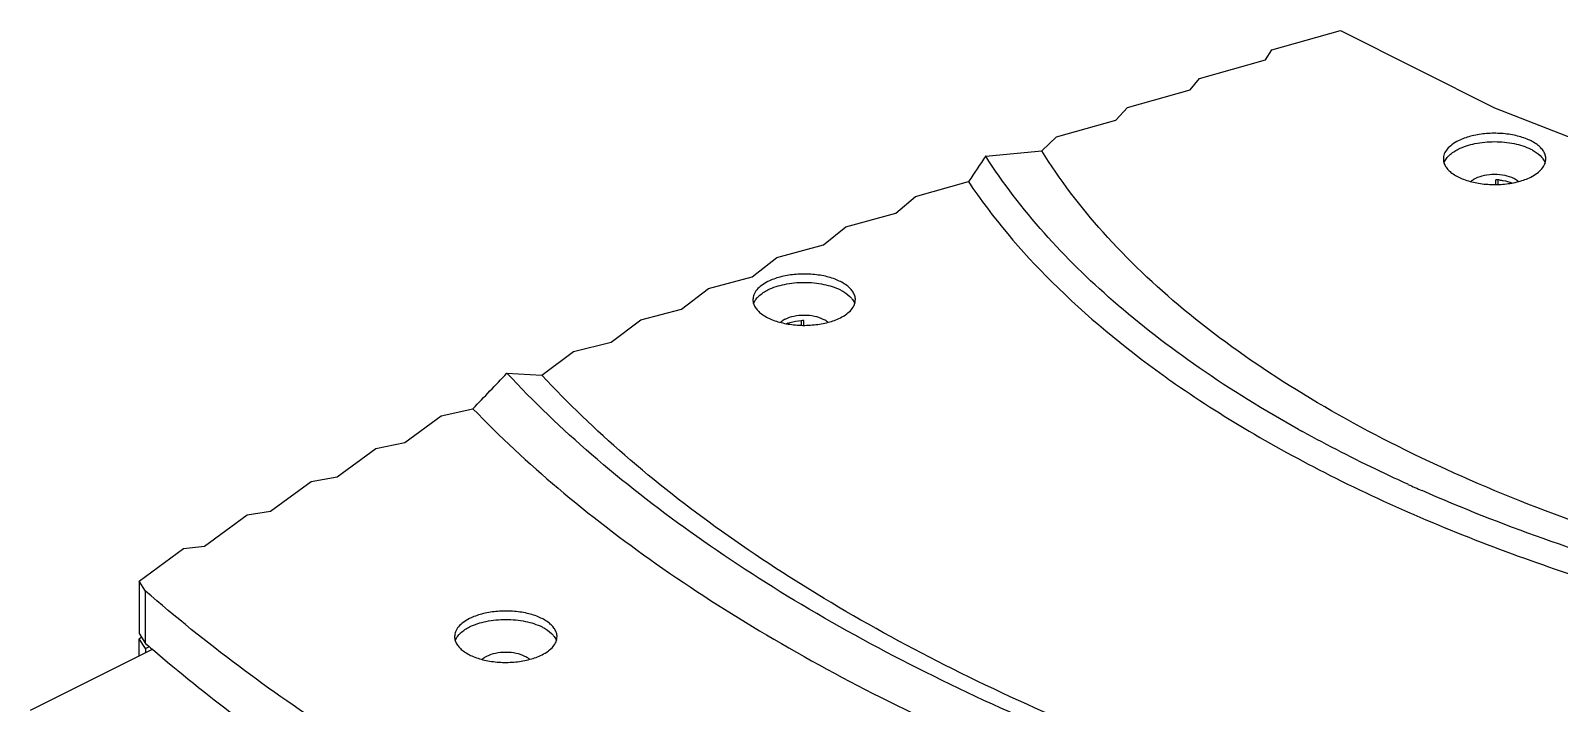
# Model space of a CAD drawing. Header units: millimetres. Extents: x 208114 to 212367, y 170574 to 176275.
# Drawn here: x 211387.2 to 211519.1, y 175372.9 to 175430.9 of the extents above; entities that cross this region are included whole.
import ezdxf

# ---------------------------------------------------------------- set-up
doc = ezdxf.new("R2010")
doc.units = ezdxf.units.MM
doc.header["$LTSCALE"] = 10

msp = doc.modelspace()

# ---------------------------------------------------------------- linework, layer by layer
for p, q in [((211494.32, 175429.22), (211500.25, 175430.87)), ((211500.25, 175430.87), (211513.54, 175424.22)), ((211493.77, 175428.34), (211494.32, 175429.22)), ((211488.07, 175426.75), (211493.77, 175428.34)), ((211487.28, 175425.77), (211488.07, 175426.75)), ((211481.88, 175424.25), (211487.28, 175425.77)), ((211480.85, 175423.16), (211481.88, 175424.25)), ((211513.54, 175424.22), (211520.31, 175421.58)), ((211475.73, 175421.72), (211480.85, 175423.16)), ((211474.47, 175420.52), (211475.73, 175421.72)), ((211513.63, 175418.01), (211513.63, 175417.6)), ((211513.85, 175417.61), (211513.85, 175417.99)), ((211463.58, 175416.57), (211468.14, 175417.85)), ((211514.99, 175417.73), (211514.83, 175417.81)), ((211461.87, 175415.14), (211463.58, 175416.57)), ((211457.57, 175413.96), (211461.87, 175415.14)), ((211455.65, 175412.41), (211457.57, 175413.96)), ((211451.62, 175411.31), (211455.65, 175412.41)), ((211449.48, 175409.64), (211451.62, 175411.31)), ((211445.72, 175408.63), (211449.48, 175409.64)), ((211443.38, 175406.85), (211445.72, 175408.63)), ((211439.87, 175405.93), (211443.38, 175406.85)), ((211437.32, 175404.02), (211439.87, 175405.93)), ((211452.55, 175405.64), (211452.47, 175405.6)), ((211453.71, 175405.86), (211453.71, 175405.47)), ((211453.93, 175405.47), (211453.93, 175405.87)), ((211434.07, 175403.2), (211437.32, 175404.02)), ((211431.33, 175401.16), (211434.07, 175403.2)), ((211428.33, 175401.34), (211431.33, 175401.16)), ((211422.64, 175397.65), (211425.39, 175398.28)), ((211419.51, 175395.36), (211422.64, 175397.65)), ((211413.69, 175392.42), (211417, 175394.84)), ((211417, 175394.84), (211419.51, 175395.36)), ((211407.93, 175389.44), (211411.42, 175392)), ((211411.42, 175392), (211413.69, 175392.42)), ((211402.22, 175386.44), (211405.9, 175389.13)), ((211405.9, 175389.13), (211407.93, 175389.44)), ((211400.43, 175386.24), (211402.22, 175386.44)), ((211396.58, 175383.41), (211400.43, 175386.24)), ((211396.58, 175383.41), (211396.58, 175378.9)), ((211397.14, 175382.56), (211396.58, 175383.41)), ((211397.14, 175378.05), (211397.14, 175382.56)), ((211396.58, 175378.9), (211397.14, 175378.05)), ((211396.58, 175378.45), (211396.8, 175378.61)), ((211396.58, 175376.97), (211396.58, 175378.45)), ((211397.14, 175377.6), (211396.58, 175378.45)), ((211387.22, 175372.3), (211397.74, 175377.56)), ((211397.14, 175377.6), (211397.48, 175377.77)), ((211397.14, 175377.6), (211397.14, 175377.25))]:
    msp.add_line(p, q)
for centre, radius, start, end in [((212291.82, 174866.77), 991.02, 146.06111, 146.21532), ((211513.54, 175413.39), 4.62, 86.1603, 88.8586), ((211513.54, 175413.44), 4.57, 84.4728, 86.1626), ((211453.97, 175401.23), 4.64, 90.5148, 93.0773), ((211538.77, 175476.3), 92.43, 234.3848, 234.8908), ((211552.92, 175497.73), 115.83, 240.9232, 241.1095), ((211563.95, 175519.9), 140.61, 245.6912, 246.2291), ((211482.97, 175476.81), 130.84, 229.0078, 229.3459)]:
    msp.add_arc(centre, radius, start, end)
for points, knots in [([(211517.96, 175419.81), (211517.96, 175419.92), (211517.93, 175420.15), (211517.78, 175420.47), (211517.53, 175420.78), (211517.08, 175421.17), (211516.3, 175421.57), (211515.2, 175421.89), (211513.96, 175422.04), (211512.69, 175422.01), (211511.49, 175421.8), (211510.74, 175421.54), (211510.41, 175421.37)], [0, 0, 0, 0, 0.038299, 0.078932, 0.123703, 0.173655, 0.289891, 0.425594, 0.573755, 0.725186, 0.870152, 1, 1, 1, 1]), ([(211510.41, 175421.37), (211510.22, 175421.28), (211509.87, 175421.07), (211509.45, 175420.69), (211509.18, 175420.27), (211509.12, 175419.96), (211509.12, 175419.81)], [0, 0, 0, 0, 0.302469, 0.565528, 0.793423, 1, 1, 1, 1]), ([(211509.46, 175419.94), (211509.51, 175420.01), (211509.79, 175420.3), (211510.14, 175420.51), (211510.41, 175420.65)], [0, 0, 0, 0, 0.22457, 1, 1, 1, 1]), ([(211510.41, 175420.65), (211510.86, 175420.88), (211511.9, 175421.2), (211513.54, 175421.35), (211515.18, 175421.2), (211516.21, 175420.88), (211516.67, 175420.65)], [0, 0, 0, 0, 0.235389, 0.5, 0.764611, 1, 1, 1, 1]), ([(211516.67, 175420.65), (211516.76, 175420.6), (211517.11, 175420.41), (211517.44, 175420.16), (211517.62, 175419.94)], [0, 0, 0, 0, 0.276579, 1, 1, 1, 1]), ([(211496.63, 175396.5), (211493.68, 175398.13), (211488.14, 175401.54), (211478.58, 175408.88), (211472.61, 175415.38), (211469.63, 175420.06)], [0, 0, 0, 0, 0.279675, 0.539317, 1, 1, 1, 1]), ([(211556.14, 175379.68), (211551.43, 175380.41), (211542.23, 175382.13), (211528.95, 175385.58), (211516.6, 175389.8), (211505.35, 175394.74), (211495.37, 175400.32), (211486.8, 175406.47), (211479.76, 175413.12), (211476.01, 175418.02), (211474.47, 175420.52)], [0, 0, 0, 0, 0.152455, 0.299096, 0.438536, 0.569611, 0.691469, 0.80366, 0.906254, 1, 1, 1, 1]), ([(211509.12, 175419.81), (211509.12, 175419.7), (211509.15, 175419.48), (211509.3, 175419.15), (211509.54, 175418.85), (211510, 175418.45), (211510.77, 175418.05), (211511.88, 175417.73), (211513.11, 175417.58), (211514.39, 175417.61), (211515.59, 175417.82), (211516.33, 175418.08), (211516.67, 175418.25)], [0, 0, 0, 0, 0.038299, 0.078932, 0.123703, 0.173655, 0.289891, 0.425594, 0.573755, 0.725186, 0.870152, 1, 1, 1, 1]), ([(211509.18, 175419.45), (211509.19, 175419.49), (211509.26, 175419.67), (211509.36, 175419.83), (211509.46, 175419.94)], [0, 0, 0, 0, 0.237524, 1, 1, 1, 1]), ([(211516.67, 175418.25), (211516.86, 175418.34), (211517.2, 175418.55), (211517.62, 175418.93), (211517.89, 175419.35), (211517.96, 175419.66), (211517.96, 175419.81)], [0, 0, 0, 0, 0.302469, 0.565528, 0.793423, 1, 1, 1, 1]), ([(211517.62, 175419.94), (211517.65, 175419.9), (211517.77, 175419.75), (211517.86, 175419.58), (211517.9, 175419.45)], [0, 0, 0, 0, 0.264924, 1, 1, 1, 1]), ([(211511.88, 175418.12), (211511.85, 175418.1), (211511.71, 175418.02), (211511.58, 175417.93), (211511.49, 175417.86)], [0, 0, 0, 0, 0.267486, 1, 1, 1, 1]), ([(211515.19, 175418.12), (211514.96, 175418.24), (211514.41, 175418.41), (211513.54, 175418.49), (211512.67, 175418.41), (211512.12, 175418.24), (211511.88, 175418.12)], [0, 0, 0, 0, 0.235399, 0.5, 0.764601, 1, 1, 1, 1]), ([(211513.98, 175417.99), (211514.08, 175417.98), (211514.44, 175417.93), (211514.79, 175417.84), (211515.04, 175417.74)], [0, 0, 0, 0, 0.265094, 1, 1, 1, 1]), ([(211515.59, 175417.86), (211515.56, 175417.88), (211515.44, 175417.98), (211515.3, 175418.06), (211515.19, 175418.12)], [0, 0, 0, 0, 0.232727, 1, 1, 1, 1]), ([(211468.14, 175417.85), (211470.23, 175414.73), (211475.41, 175408.65), (211481.55, 175403.6), (211484.94, 175401.17)], [0, 0, 0, 0, 0.47339, 1, 1, 1, 1]), ([(211450.84, 175409.24), (211450.65, 175409.14), (211450.3, 175408.94), (211449.88, 175408.56), (211449.61, 175408.13), (211449.55, 175407.82), (211449.55, 175407.68)], [0, 0, 0, 0, 0.302469, 0.565528, 0.793423, 1, 1, 1, 1]), ([(211458.39, 175407.68), (211458.39, 175407.79), (211458.35, 175408.01), (211458.2, 175408.34), (211457.96, 175408.64), (211457.5, 175409.04), (211456.73, 175409.44), (211455.63, 175409.76), (211454.39, 175409.91), (211453.12, 175409.88), (211451.92, 175409.67), (211451.17, 175409.4), (211450.84, 175409.24)], [0, 0, 0, 0, 0.038299, 0.078932, 0.123703, 0.173655, 0.289891, 0.425594, 0.573755, 0.725186, 0.870152, 1, 1, 1, 1]), ([(211450.84, 175408.52), (211451.29, 175408.74), (211452.33, 175409.07), (211453.97, 175409.22), (211455.61, 175409.07), (211456.64, 175408.74), (211457.09, 175408.52)], [0, 0, 0, 0, 0.235389, 0.5, 0.764611, 1, 1, 1, 1]), ([(211449.55, 175407.68), (211449.55, 175407.57), (211449.58, 175407.34), (211449.73, 175407.02), (211449.97, 175406.71), (211450.43, 175406.32), (211451.2, 175405.91), (211452.3, 175405.6), (211453.54, 175405.44), (211454.81, 175405.48), (211456.02, 175405.68), (211456.76, 175405.95), (211457.09, 175406.11)], [0, 0, 0, 0, 0.038299, 0.078932, 0.123703, 0.173655, 0.289891, 0.425594, 0.573755, 0.725186, 0.870152, 1, 1, 1, 1]), ([(211449.61, 175407.32), (211449.62, 175407.36), (211449.69, 175407.53), (211449.79, 175407.69), (211449.88, 175407.8)], [0, 0, 0, 0, 0.237524, 1, 1, 1, 1]), ([(211449.88, 175407.8), (211449.94, 175407.87), (211450.22, 175408.16), (211450.56, 175408.38), (211450.84, 175408.52)], [0, 0, 0, 0, 0.22457, 1, 1, 1, 1]), ([(211457.09, 175408.52), (211457.19, 175408.47), (211457.54, 175408.28), (211457.87, 175408.02), (211458.05, 175407.8)], [0, 0, 0, 0, 0.276579, 1, 1, 1, 1]), ([(211457.09, 175406.11), (211457.28, 175406.21), (211457.63, 175406.41), (211458.05, 175406.8), (211458.32, 175407.22), (211458.39, 175407.53), (211458.39, 175407.68)], [0, 0, 0, 0, 0.302469, 0.565528, 0.793423, 1, 1, 1, 1]), ([(211458.05, 175407.8), (211458.08, 175407.76), (211458.2, 175407.61), (211458.28, 175407.45), (211458.33, 175407.32)], [0, 0, 0, 0, 0.264924, 1, 1, 1, 1]), ([(211455.62, 175405.98), (211455.38, 175406.1), (211454.83, 175406.27), (211453.97, 175406.35), (211453.1, 175406.27), (211452.55, 175406.1), (211452.31, 175405.98)], [0, 0, 0, 0, 0.235399, 0.5, 0.764601, 1, 1, 1, 1]), ([(211452.11, 175405.87), (211452.1, 175405.86), (211452.03, 175405.81), (211451.97, 175405.76), (211451.92, 175405.72)], [0, 0, 0, 0, 0.259996, 1, 1, 1, 1]), ([(211452.31, 175405.98), (211452.29, 175405.97), (211452.23, 175405.94), (211452.16, 175405.9), (211452.11, 175405.87)], [0, 0, 0, 0, 0.257425, 1, 1, 1, 1]), ([(211452.47, 175405.6), (211452.56, 175405.64), (211452.96, 175405.78), (211453.39, 175405.85), (211453.72, 175405.87)], [0, 0, 0, 0, 0.231976, 1, 1, 1, 1]), ([(211456.01, 175405.72), (211455.99, 175405.75), (211455.87, 175405.85), (211455.73, 175405.93), (211455.62, 175405.98)], [0, 0, 0, 0, 0.232727, 1, 1, 1, 1]), ([(211515.98, 175357.51), (211506.74, 175359.67), (211493.27, 175363.5), (211476.22, 175370.02), (211464.56, 175375.34), (211453.86, 175381.14), (211444.22, 175387.4), (211435.69, 175394.05), (211430.63, 175398.87), (211428.33, 175401.34)], [0, 0, 0, 0, 0.286744, 0.422029, 0.551141, 0.673667, 0.789341, 0.898077, 1, 1, 1, 1]), ([(211517.43, 175358.11), (211508.35, 175360.23), (211495.11, 175363.99), (211478.36, 175370.39), (211466.91, 175375.62), (211456.4, 175381.32), (211446.93, 175387.46), (211438.55, 175394), (211433.59, 175398.74), (211431.33, 175401.16)], [0, 0, 0, 0, 0.28677, 0.422062, 0.551178, 0.673703, 0.789371, 0.898094, 1, 1, 1, 1]), ([(211485.61, 175400.69), (211487.8, 175399.15), (211492.45, 175396.18), (211502.65, 175390.66), (211510.92, 175387.23), (211516.66, 175385.19)], [0, 0, 0, 0, 0.230979, 0.475055, 1, 1, 1, 1]), ([(211425.39, 175398.28), (211427.72, 175395.87), (211432.79, 175391.17), (211441.29, 175384.67), (211450.83, 175378.55), (211461.36, 175372.85), (211472.8, 175367.61), (211489.47, 175361.17), (211502.63, 175357.33), (211511.66, 175355.14)], [0, 0, 0, 0, 0.102836, 0.212229, 0.328272, 0.450873, 0.579785, 0.714632, 1, 1, 1, 1]), ([(211506.07, 175391.76), (211505.28, 175392.12), (211502.2, 175393.55), (211499.17, 175395.09), (211496.96, 175396.31)], [0, 0, 0, 0, 0.255609, 1, 1, 1, 1]), ([(211553.43, 175378.16), (211549.24, 175378.83), (211541.04, 175380.37), (211529.12, 175383.33), (211517.87, 175386.89), (211510.71, 175389.71), (211507.28, 175391.23)], [0, 0, 0, 0, 0.264357, 0.520299, 0.766031, 1, 1, 1, 1]), ([(211516.66, 175385.19), (211522.05, 175383.28), (211533.33, 175379.91), (211544.85, 175377.52), (211550.8, 175376.52)], [0, 0, 0, 0, 0.486884, 1, 1, 1, 1]), ([(211480.22, 175341.02), (211471.88, 175343.42), (211455.9, 175348.7), (211433.55, 175358.4), (211413.92, 175369.47), (211402.32, 175378.06), (211397.14, 175382.56)], [0, 0, 0, 0, 0.278413, 0.539056, 0.779917, 1, 1, 1, 1]), ([(211425.1, 175380.19), (211424.91, 175380.09), (211424.56, 175379.89), (211424.14, 175379.51), (211423.87, 175379.08), (211423.81, 175378.77), (211423.81, 175378.63)], [0, 0, 0, 0, 0.302469, 0.565528, 0.793423, 1, 1, 1, 1]), ([(211432.65, 175378.63), (211432.65, 175378.73), (211432.61, 175378.96), (211432.46, 175379.28), (211432.22, 175379.59), (211431.76, 175379.99), (211430.99, 175380.39), (211429.89, 175380.71), (211428.65, 175380.86), (211427.38, 175380.83), (211426.18, 175380.62), (211425.43, 175380.35), (211425.1, 175380.19)], [0, 0, 0, 0, 0.038299, 0.078932, 0.123703, 0.173655, 0.289891, 0.425594, 0.573755, 0.725186, 0.870152, 1, 1, 1, 1]), ([(211425.1, 175379.47), (211425.55, 175379.69), (211426.59, 175380.01), (211428.23, 175380.17), (211429.87, 175380.01), (211430.9, 175379.69), (211431.35, 175379.47)], [0, 0, 0, 0, 0.235389, 0.5, 0.764611, 1, 1, 1, 1]), ([(211423.81, 175378.63), (211423.81, 175378.52), (211423.84, 175378.29), (211423.99, 175377.97), (211424.23, 175377.66), (211424.69, 175377.27), (211425.46, 175376.86), (211426.56, 175376.54), (211427.8, 175376.39), (211429.07, 175376.42), (211430.28, 175376.63), (211431.02, 175376.9), (211431.35, 175377.06)], [0, 0, 0, 0, 0.038299, 0.078932, 0.123703, 0.173655, 0.289891, 0.425594, 0.573755, 0.725186, 0.870152, 1, 1, 1, 1]), ([(211423.87, 175378.27), (211423.88, 175378.31), (211423.95, 175378.48), (211424.05, 175378.64), (211424.14, 175378.75)], [0, 0, 0, 0, 0.237524, 1, 1, 1, 1]), ([(211424.14, 175378.75), (211424.2, 175378.82), (211424.48, 175379.11), (211424.82, 175379.33), (211425.1, 175379.47)], [0, 0, 0, 0, 0.22457, 1, 1, 1, 1]), ([(211431.35, 175379.47), (211431.45, 175379.42), (211431.8, 175379.23), (211432.13, 175378.97), (211432.31, 175378.75)], [0, 0, 0, 0, 0.276579, 1, 1, 1, 1]), ([(211431.35, 175377.06), (211431.54, 175377.16), (211431.89, 175377.36), (211432.31, 175377.74), (211432.58, 175378.17), (211432.65, 175378.48), (211432.65, 175378.63)], [0, 0, 0, 0, 0.302469, 0.565528, 0.793423, 1, 1, 1, 1]), ([(211432.31, 175378.75), (211432.34, 175378.71), (211432.46, 175378.56), (211432.54, 175378.4), (211432.59, 175378.27)], [0, 0, 0, 0, 0.264924, 1, 1, 1, 1]), ([(211397.73, 175377.55), (211402.38, 175373.55), (211412.68, 175365.88), (211423.76, 175359.42), (211429.66, 175356.33)], [0, 0, 0, 0, 0.479663, 1, 1, 1, 1]), ([(211429.88, 175376.93), (211429.64, 175377.05), (211429.09, 175377.22), (211428.23, 175377.3), (211427.36, 175377.22), (211426.81, 175377.05), (211426.57, 175376.93)], [0, 0, 0, 0, 0.235399, 0.5, 0.764601, 1, 1, 1, 1]), ([(211426.57, 175376.93), (211426.53, 175376.91), (211426.4, 175376.84), (211426.27, 175376.75), (211426.18, 175376.67)], [0, 0, 0, 0, 0.267486, 1, 1, 1, 1]), ([(211430.27, 175376.67), (211430.25, 175376.7), (211430.12, 175376.8), (211429.99, 175376.88), (211429.88, 175376.93)], [0, 0, 0, 0, 0.232727, 1, 1, 1, 1])]:
    msp.add_open_spline(points, degree=3, knots=knots)
for points in [[(211469.63, 175420.06), (211471.24, 175420.21), (211472.86, 175420.37), (211474.47, 175420.52)], [(211425.39, 175398.28), (211426.37, 175399.3), (211427.35, 175400.32), (211428.33, 175401.34)]]:
    msp.add_open_spline(points, degree=3)

doc.saveas('drawing.dxf')
